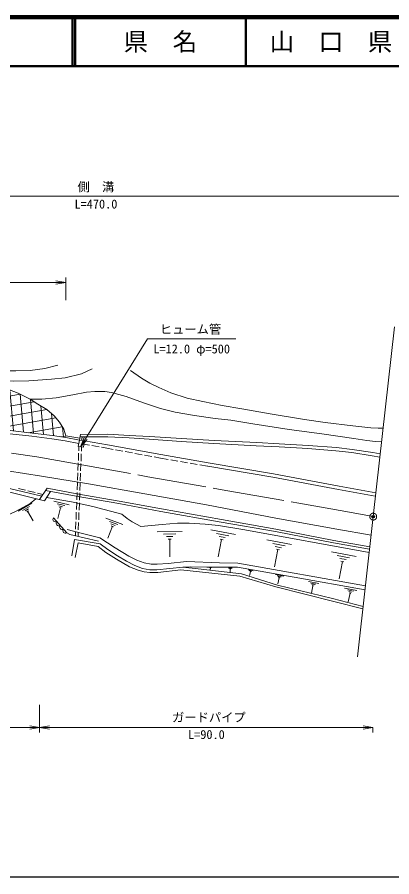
# Model space of a CAD drawing. Units: millimetres, scale not verified. Extents: x 40000 to 680000, y 20000 to 380000.
# Drawn here: x 286456 to 362770, y 205000 to 380000 of the extents above; entities that cross this region are included whole.
import ezdxf
from ezdxf.enums import TextEntityAlignment as Align

# ---------------------------------------------------------------- set-up
doc = ezdxf.new("R2010")
doc.units = ezdxf.units.MM
doc.header["$LTSCALE"] = 1000
doc.header["$PDMODE"] = 32
doc.header["$PDSIZE"] = 500
doc.linetypes.add('CHAIN', pattern=[18.5, 12, -1.5, 3.5, -1.5])
for name, color, linetype, lineweight in [('M-BMK', 2, 'CHAIN', 13), ('M-BMK-OTRS', 5, 'Continuous', 13), ('M-STR-HTXT', 7, 'Continuous', 13), ('M-TTL', 2, 'Continuous', 140), ('M-TTL-BAND', 7, 'Continuous', 25), ('M-TTL-LINE', 7, 'Continuous', 50), ('M-WORK', 1, 'Continuous', 13)]:
    doc.layers.add(name, color=color, linetype=linetype, lineweight=lineweight)
doc.layers.add('M-OTRS', color=6, linetype='Continuous')
doc.layers.add('M-TTL-TXT', color=7, linetype='Continuous')
doc.styles.add('ＭＳ ゴシック', font='')
doc.styles.get('ＭＳ ゴシック').set_extended_font_data('MS Gothic')

# ---------------------------------------------------------------- blocks, each defined once
blk = doc.blocks.new('open_arrow')
at = {"color": 0, "linetype": 'Continuous', "lineweight": -2}
blk.add_lwpolyline([(7.5, 1.25), (0, 0), (7.5, -1.25)], dxfattribs=at)

msp = doc.modelspace()

# ---------------------------------------------------------------- hatches: boundary and pattern name
at = {"layer": 'M-WORK'}
h = msp.add_hatch(dxfattribs=at)
h.set_pattern_fill('USER', color=256, style=0, pattern_type=2)
h.set_pattern_definition([(10, (261013, 302716), (-347.3, 1969.62), []), (95, (261013, 302716), (-1992.39, -174.31), [])])
h.paths.add_polyline_path([(254190, 303363), (255364, 303927), (256914, 304296), (263039, 304576), (263587, 304601), (270111, 304440), (271478, 304407), (279305, 304651), (282258, 304651), (284030, 304448), (286633, 303470), (289071, 302232), (292529, 300103), (293994, 298872), (295077, 297556), (295950, 296116), (296347, 294771), (296333, 294401), (293620, 294844), (285036, 295841), (280939, 296422), (277450, 296782), (273435, 297474), (269310, 298360), (265489, 299385), (262775, 300257)])

# ---------------------------------------------------------------- linework, layer by layer
at = {"layer": 'M-BMK'}
msp.add_lwpolyline([(285282, 291261), (290432, 290514), (297742, 289185), (313067, 286444), (328974, 283661), (343801, 281086), (353394, 279383), (358983, 278323)], dxfattribs=at)
msp.add_circle((358983, 278323), 700, dxfattribs=at)
at = {"layer": 'M-BMK-OTRS'}
for p, q in [((358983, 278323), (363298, 316967)), ((355797, 249793), (358983, 278323))]:
    msp.add_line(p, q, dxfattribs=at)
at = {"layer": 'M-OTRS'}
msp.add_point((358983, 278323), dxfattribs=at)
at = {"layer": 'M-STR-HTXT'}
for p, q in [((65573, 343546), (539551, 343546)), ((254190, 326000), (296347, 326000)), ((296347, 322368), (296347, 327000)), ((291004, 240021), (291004, 234389)), ((268881, 235389), (291004, 235389)), ((291004, 235389), (358905, 235389)), ((358905, 235389), (358905, 234389))]:
    msp.add_line(p, q, dxfattribs=at)
msp.add_lwpolyline([(299344, 292536), (313000, 314500), (331000, 314500)], dxfattribs=at)
at = {"layer": 'M-TTL'}
msp.add_line((680000, 380000), (40000, 380000), dxfattribs=at)
at = {"layer": 'M-TTL-BAND'}
msp.add_line((40000, 205000), (579000, 205000), dxfattribs=at)
at = {"layer": 'M-TTL-LINE'}
for p, q in [((297750, 380000), (297750, 370000)), ((298250, 380000), (298250, 370000)), ((333000, 380000), (333000, 370000)), ((40000, 370000), (680000, 370000))]:
    msp.add_line(p, q, dxfattribs=at)
at = {"layer": 'M-WORK'}
for p, q in [((285036, 295841), (289549, 295315)), ((284958, 295211), (289448, 294736)), ((289448, 294736), (293540, 294193)), ((289549, 295315), (293620, 294844)), ((293540, 294193), (296250, 293749)), ((293620, 294844), (296333, 294401)), ((296333, 294401), (299133, 293910)), ((299133, 293910), (299352, 295060)), ((299352, 295060), (304931, 295087)), ((299354, 294560), (304920, 294587)), ((299573, 293835), (299705, 294521)), ((304920, 294587), (309240, 294333)), ((304931, 295087), (309273, 294874)), ((309240, 294333), (313360, 294072)), ((309273, 294874), (313389, 294616)), ((313360, 294072), (319872, 293611)), ((313389, 294616), (319905, 294210)), ((319905, 294210), (326587, 293822)), ((296250, 293749), (299012, 293221)), ((299029, 292590), (298996, 291746)), ((299576, 292496), (299542, 291637)), ((300049, 293044), (301154, 292857)), ((300166, 293734), (304845, 292941)), ((301647, 292773), (303125, 292522)), ((303618, 292439), (304723, 292251)), ((304723, 292251), (305990, 292019)), ((304845, 292941), (315740, 290947)), ((319872, 293611), (326521, 293190)), ((326521, 293190), (335147, 292736)), ((326587, 293822), (335277, 293416)), ((335147, 292736), (339798, 292517)), ((335277, 293416), (339817, 293167)), ((339798, 292517), (345680, 292164)), ((339817, 293167), (345743, 292807)), ((345743, 292807), (351474, 292392)), ((351474, 292392), (354713, 292004)), ((298976, 291246), (298916, 289748)), ((299522, 291137), (299462, 289639)), ((306482, 291929), (307957, 291659)), ((308449, 291569), (309925, 291299)), ((310416, 291209), (311892, 290939)), ((312384, 290849), (313859, 290580)), ((315740, 290947), (325375, 289286)), ((345680, 292164), (351333, 291711)), ((351333, 291711), (354614, 291366)), ((354614, 291366), (358757, 290726)), ((354713, 292004), (358913, 291377)), ((358757, 290726), (360335, 290432)), ((358913, 291377), (360409, 291095)), ((298896, 289248), (298837, 287749)), ((299443, 289139), (299383, 287640)), ((314351, 290490), (315618, 290258)), ((315618, 290258), (317234, 289979)), ((317727, 289894), (319205, 289639)), ((319698, 289554), (321176, 289299)), ((321669, 289214), (323147, 288960)), ((323640, 288875), (325256, 288596)), ((325375, 289286), (338652, 287060)), ((271432, 287297), (291451, 282459)), ((298817, 287249), (298758, 285751)), ((299363, 287140), (299304, 285642)), ((325260, 288595), (338529, 286371)), ((338652, 287060), (352066, 284527)), ((298738, 285251), (298679, 283752)), ((338529, 286371), (351940, 283838)), ((286710, 284079), (288168, 283723)), ((288653, 283604), (290110, 283248)), ((291004, 281783), (292539, 284101)), ((292239, 283648), (298489, 282496)), ((292539, 284101), (298578, 282988)), ((299284, 285142), (299225, 283643)), ((351940, 283838), (359404, 282506)), ((352066, 284527), (359527, 283195)), ((290596, 283130), (291715, 282856)), ((298489, 282496), (307129, 280964)), ((298578, 282988), (307217, 281456)), ((298659, 283253), (298599, 281754)), ((299205, 283144), (299145, 281645)), ((286687, 279417), (289471, 281070)), ((287548, 279552), (288940, 280379)), ((293896, 281451), (297047, 280702)), ((294609, 280948), (296184, 280574)), ((295247, 280131), (294723, 277926)), ((294928, 280540), (295716, 280353)), ((295050, 280178), (295444, 280084)), ((298580, 281254), (298520, 279755)), ((299126, 281145), (299066, 279646)), ((307129, 280964), (315748, 279395)), ((307217, 281456), (315837, 279887)), ((288062, 279480), (288758, 279893)), ((288401, 279305), (288749, 279512)), ((288575, 279408), (289732, 277459)), ((298500, 279256), (298441, 277757)), ((299046, 279147), (298987, 277648)), ((315748, 279395), (327979, 277216)), ((315837, 279887), (328066, 277709)), ((293842, 278066), (296549, 275001)), ((298421, 277257), (298362, 275758)), ((298967, 277148), (298908, 275649)), ((304535, 278033), (307946, 276720)), ((305257, 277363), (306962, 276707)), ((305552, 276858), (306404, 276530)), ((327979, 277216), (339050, 275279)), ((328066, 277709), (339141, 275771)), ((298342, 275259), (298308, 274415)), ((298888, 275150), (298854, 274290)), ((305847, 276353), (304928, 273966)), ((305634, 276435), (306060, 276271)), ((314944, 275254), (320066, 275317)), ((316231, 274758), (318792, 274789)), ((325876, 275659), (330906, 274691)), ((327037, 274914), (329552, 274430)), ((339050, 275279), (350900, 272981)), ((339141, 275771), (350991, 273472)), ((316877, 274253), (318158, 274269)), ((317204, 273745), (317844, 273753)), ((317524, 273749), (317568, 270164)), ((328101, 273666), (327423, 270145)), ((327569, 274290), (328826, 274048)), ((327786, 273727), (328415, 273606)), ((337339, 273617), (342369, 272649)), ((350991, 273472), (358295, 272162)), ((338500, 272872), (341015, 272388)), ((339563, 271624), (338886, 268103)), ((339031, 272248), (340289, 272006)), ((339249, 271685), (339878, 271564)), ((350900, 272981), (358207, 271670)), ((350487, 271189), (355517, 270221)), ((351647, 270444), (354162, 269960)), ((352179, 269820), (353437, 269578)), ((325600, 267955), (326024, 267943)), ((325705, 267909), (325917, 267904)), ((325757, 267865), (325863, 267862)), ((325782, 267822), (325835, 267821)), ((325809, 267821), (325800, 267524)), ((329474, 267855), (330274, 267833)), ((329672, 267770), (330072, 267759)), ((352711, 269196), (352033, 265675)), ((352397, 269257), (353025, 269136)), ((329769, 267687), (329970, 267681)), ((329817, 267605), (329917, 267603)), ((329867, 267604), (329852, 267044)), ((333501, 267494), (334531, 267287)), ((333738, 267339), (334253, 267236)), ((333955, 267082), (333810, 266361)), ((333846, 267210), (334104, 267159)), ((333890, 267094), (334019, 267069)), ((339043, 266525), (340773, 266179)), ((339441, 266265), (340306, 266092)), ((339623, 266049), (340055, 265963)), ((339804, 265833), (339562, 264623)), ((339696, 265855), (339912, 265811)), ((345767, 265121), (347899, 264694)), ((346257, 264801), (347323, 264588)), ((346705, 264268), (346406, 262776)), ((346481, 264535), (347014, 264428)), ((346571, 264295), (346838, 264242)), ((353158, 263778), (355674, 263274)), ((353737, 263401), (354995, 263149)), ((354265, 262771), (353912, 261010)), ((354001, 263086), (354630, 262960)), ((354108, 262803), (354422, 262740))]:
    msp.add_line(p, q, dxfattribs=at)
for points in [[(258312, 314563), (260509, 312976), (262927, 311407), (265234, 310152), (268132, 308897), (270643, 308066), (273744, 307328), (277731, 306589), (281275, 306257), (285649, 305925), (288806, 305980), (293439, 306294), (296233, 306607), (299556, 307410), (301715, 308434)], [(267773, 312565), (269447, 311532), (271453, 310510), (273631, 309772), (275723, 309255), (278393, 308689), (281322, 308283), (283820, 308024), (286195, 307975), (289124, 308098), (292077, 308455), (294760, 309132)], [(309508, 308055), (311750, 306523), (313467, 305526), (315294, 304604), (317731, 303551), (321109, 302462), (324284, 301742), (328215, 300967), (332221, 300284), (337962, 299269), (344957, 298106), (349166, 297515), (354833, 296796), (358506, 296371), (359983, 296316), (360991, 296304)], [(299205, 294289), (296347, 294771), (295950, 296116), (295077, 297556), (293994, 298872), (292529, 300103), (290671, 301247), (289071, 302232), (286633, 303470), (284030, 304448), (282258, 304651), (279305, 304651), (271478, 304407), (263587, 304601), (259240, 304407), (256914, 304296), (255364, 303927), (254190, 303363)], [(289071, 302232), (291485, 302258), (294383, 302534), (297817, 303125), (300548, 303642), (302265, 303808), (304277, 303808), (305698, 303587), (308652, 302811), (312196, 301482), (315629, 300319), (318656, 299600), (322606, 298935), (326796, 298326), (330008, 297938), (334475, 297218), (341877, 296092), (348522, 295170), (355001, 294228), (357714, 293804), (359413, 293637), (360684, 293558)], [(157747, 297742), (164544, 299985), (170372, 300776), (175605, 301358), (182499, 301856), (188009, 302078), (197935, 302036), (204248, 301704), (212429, 300804), (223283, 299558), (233334, 298174), (244520, 296263), (256702, 293882), (270768, 290698), (277980, 288919), (284487, 287646), (291409, 286538), (300961, 285015), (312479, 282994), (325049, 280696), (339170, 278038), (351602, 275767), (358563, 274560)], [(271318, 286539), (278372, 284747), (280282, 284442), (292003, 281535), (293258, 283436)], [(268107, 285158), (272417, 282302), (275536, 279884), (276367, 279533), (280336, 278592), (281739, 278149), (283271, 278075), (286095, 279348), (289103, 280991), (290226, 281976)], [(292456, 282220), (297524, 281329), (301871, 280360), (307796, 278838), (308876, 277924), (309854, 277278), (311626, 276299), (316010, 276724), (319083, 276964), (321501, 276982), (324750, 276779), (327463, 276503), (332835, 275635), (358165, 270992)], [(296549, 275001), (297177, 274674), (302991, 273345)], [(296664, 275676), (299461, 274928), (303309, 274042), (306383, 271966), (309207, 270277), (310841, 269446), (312336, 268948), (313775, 268616), (314994, 268643), (317209, 268782), (320947, 269197), (327675, 268893), (331385, 268837), (357409, 264224)], [(297581, 270332), (298122, 273690), (303364, 272772), (304927, 271628), (306871, 270360), (308692, 269253), (310390, 268342), (311978, 267788), (313504, 267481), (314906, 267493), (317565, 267776), (320199, 268014), (321812, 268076), (325085, 268014), (331342, 268051), (342879, 265984), (357320, 263429)], [(298264, 270005), (298847, 272959), (302957, 272237), (304539, 271010), (306688, 269665), (309361, 268102), (311084, 267450), (312326, 267081), (313483, 266921), (315120, 266970), (319808, 267524), (331842, 266191), (339169, 264002), (356886, 259541)], [(320199, 268014), (323304, 267705), (332182, 266708), (339492, 264401), (350696, 261632), (356938, 260011)]]:
    msp.add_lwpolyline(points, dxfattribs=at)
msp.add_lwpolyline([(299133, 293910), (300166, 293734), (299944, 292434), (298911, 292610)], close=True, dxfattribs=at)
for centre in [(294275, 277766), (294952, 277000), (295628, 276234), (296305, 275468)]:
    msp.add_arc(centre, 526, 145.36588, 297.55751, dxfattribs=at)

# ---------------------------------------------------------------- block references
at = {"layer": 'M-STR-HTXT', "xscale": 267, "yscale": 267}
for p, rotation in [((296347, 326000), 180), ((299344, 292536), 58.1), ((291004, 235389), 180), ((358905, 235389), 180)]:
    msp.add_blockref('open_arrow', p, dxfattribs=dict(at, rotation=rotation))
msp.add_blockref('open_arrow', (291004, 235389), dxfattribs=at)

# ---------------------------------------------------------------- texts
at = {"layer": 'M-STR-HTXT', "style": 'ＭＳ ゴシック'}
for s, p in [('側\u3000溝', (302500, 344000)), ('L=470.0', (302500, 340500)), ('L=12.0 φ=500', (322000, 311000)), ('ガードパイプ', (325500, 236000)), ('L=90.0', (325000, 232500))]:
    msp.add_text(s, height=1833, dxfattribs=at).set_placement(p, align=Align.BOTTOM_CENTER)
msp.add_text('ヒューム管', height=1833, dxfattribs=at).set_placement((315500, 315000), align=Align.BOTTOM_LEFT)
at = {"layer": 'M-TTL-TXT', "style": 'ＭＳ ゴシック'}
for s, p in [('県\u3000名', (315625, 375000)), ('山\u3000口\u3000県', (350375, 375000))]:
    msp.add_text(s, height=3666, dxfattribs=at).set_placement(p, align=Align.MIDDLE_CENTER)

doc.saveas('drawing.dxf')
